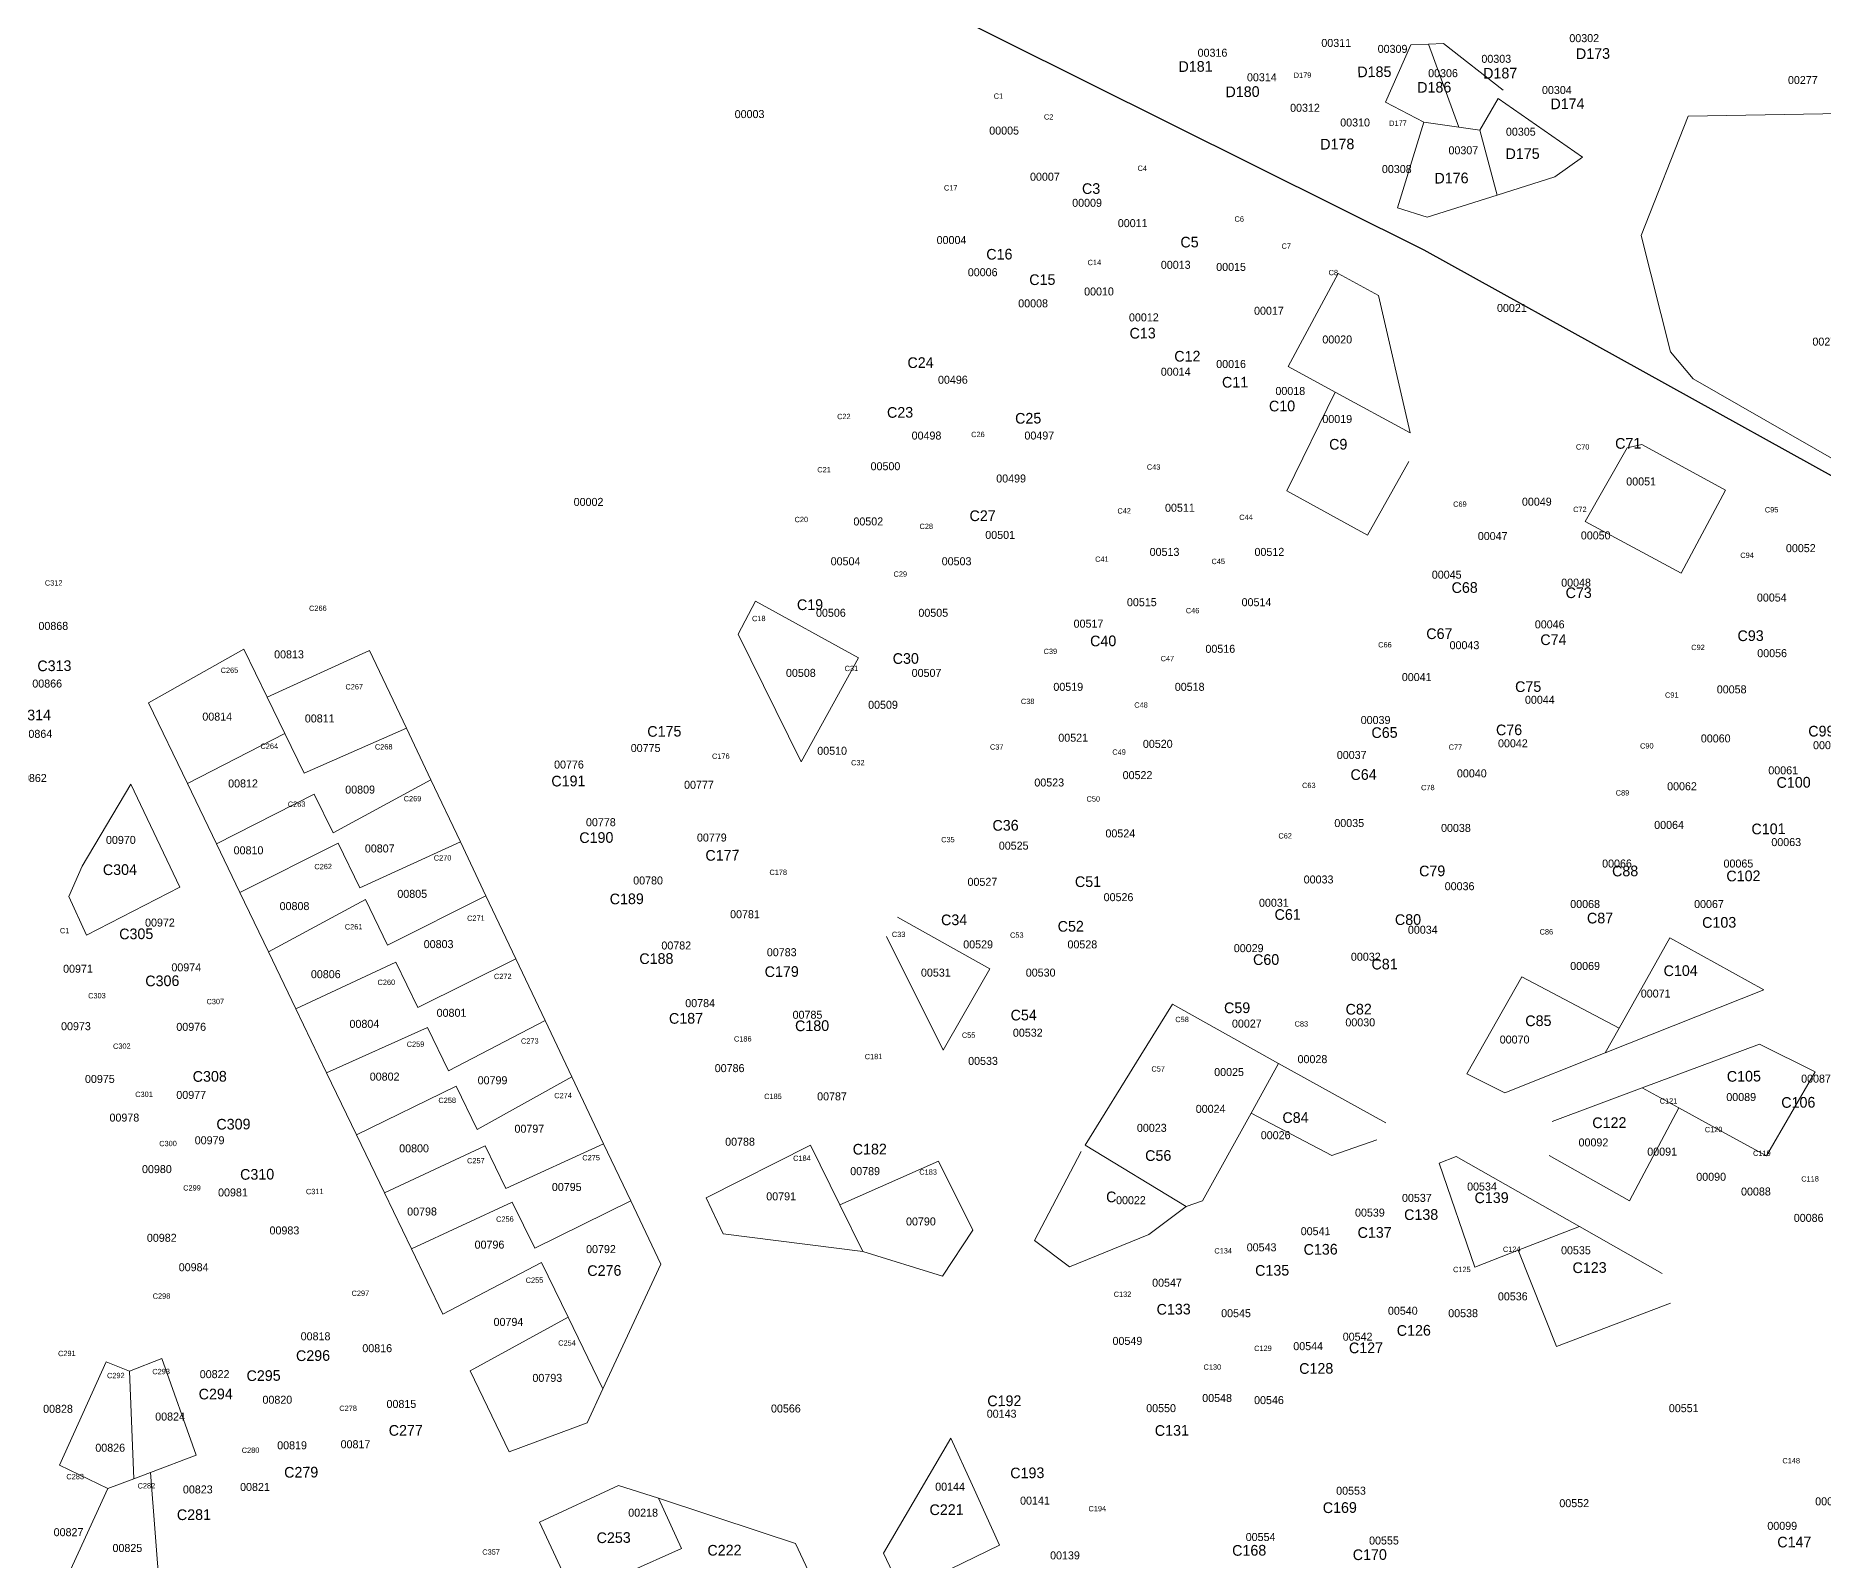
# Model space of a CAD drawing. Header units: metres. Extents: x 245232 to 248406, y 1633796 to 1637634.
# Drawn here: x 247686.8 to 248022, y 1634321.5 to 1634607.4 of the extents above; entities that cross this region are included whole.
import ezdxf
from ezdxf.enums import TextEntityAlignment as Align

# ---------------------------------------------------------------- set-up
doc = ezdxf.new("R2010")
doc.units = ezdxf.units.M
doc.header["$MEASUREMENT"] = 0
for name, color, linetype in [('historique_numero_parcelle', 7, 'Continuous'), ('limites_sections', 7, 'Continuous'), ('numero_lot', 7, 'Continuous')]:
    doc.layers.add(name, color=color, linetype=linetype)
doc.layers.add('LIMITES_PARCELLES', color=7, linetype='Continuous', lineweight=0, true_color=0xffffff)
doc.styles.add('Style-FANCY', font='FANCY.shx')
doc.styles.add('Style-WORKING', font='WORKING.shx')

msp = doc.modelspace()

# ---------------------------------------------------------------- linework, layer by layer
at = {"layer": 'limites_parcelles'}
for p, q in [((247939.853, 1634594.964), (247944.656, 1634605.662)), ((247944.656, 1634605.662), (247947.941, 1634605.805)), ((247947.941, 1634605.805), (247950.742, 1634605.926)), ((247947.941, 1634605.805), (247953.627, 1634590.248)), ((247950.742, 1634605.926), (247961.92, 1634597.195)), ((247947.091, 1634591.159), (247939.853, 1634594.964)), ((247957.542, 1634589.703), (247961.016, 1634595.648)), ((247961.016, 1634595.648), (247976.803, 1634584.627)), ((247942.143, 1634575.102), (247947.091, 1634591.159)), ((247947.091, 1634591.159), (247953.627, 1634590.248)), ((247987.783, 1634569.943), (247996.647, 1634592.3)), ((247996.647, 1634592.3), (248033.953, 1634592.962)), ((247953.627, 1634590.248), (247957.542, 1634589.703)), ((247957.542, 1634589.703), (247960.827, 1634577.517)), ((247976.803, 1634584.627), (247971.644, 1634580.923)), ((247971.644, 1634580.923), (247960.827, 1634577.517)), ((247960.827, 1634577.517), (247947.699, 1634573.383)), ((247947.699, 1634573.383), (247942.143, 1634575.102)), ((247993.34, 1634548.115), (247987.783, 1634569.943)), ((247921.655, 1634545.364), (247931.014, 1634562.835)), ((247931.014, 1634562.835), (247938.544, 1634558.672)), ((247938.544, 1634558.672), (247944.501, 1634532.963)), ((247997.573, 1634543.088), (247993.34, 1634548.115)), ((247930.45, 1634540.59), (247921.655, 1634545.364)), ((247921.393, 1634522.062), (247930.45, 1634540.59)), ((247944.501, 1634532.963), (247930.45, 1634540.59)), ((248052.342, 1634511.602), (247997.573, 1634543.088)), ((247985.186, 1634530.147), (247987.916, 1634530.732)), ((247987.916, 1634530.732), (248003.632, 1634522.159)), ((247944.259, 1634527.557), (247936.48, 1634513.745)), ((247977.294, 1634516.343), (247985.186, 1634530.147)), ((247936.48, 1634513.745), (247921.393, 1634522.062)), ((248003.632, 1634522.159), (247995.285, 1634506.62)), ((247995.285, 1634506.62), (247977.294, 1634516.343)), ((247818.529, 1634495.172), (247821.741, 1634501.391)), ((247821.741, 1634501.391), (247841.058, 1634490.75)), ((247830.325, 1634471.261), (247818.529, 1634495.172)), ((247707.96, 1634482.314), (247725.824, 1634492.377)), ((247725.824, 1634492.377), (247730.209, 1634483.344)), ((247730.209, 1634483.344), (247749.375, 1634492.128)), ((247749.375, 1634492.128), (247756.29, 1634477.559)), ((247841.058, 1634490.75), (247836.313, 1634482.135)), ((247715.238, 1634467.19), (247707.96, 1634482.314)), ((247730.209, 1634483.344), (247733.499, 1634476.567)), ((247836.313, 1634482.135), (247830.325, 1634471.261)), ((247737.122, 1634469.103), (247756.29, 1634477.559)), ((247756.29, 1634477.559), (247760.898, 1634467.851)), ((247733.499, 1634476.567), (247715.238, 1634467.19)), ((247733.499, 1634476.567), (247737.122, 1634469.103)), ((247695.497, 1634451.701), (247704.626, 1634467.046)), ((247704.626, 1634467.046), (247713.793, 1634447.72)), ((247720.698, 1634455.845), (247715.238, 1634467.19)), ((247742.548, 1634457.926), (247760.898, 1634467.851)), ((247760.898, 1634467.851), (247766.418, 1634456.222)), ((247720.698, 1634455.845), (247739.019, 1634465.195)), ((247739.019, 1634465.195), (247742.548, 1634457.926)), ((247725.076, 1634446.747), (247720.698, 1634455.845)), ((247725.076, 1634446.747), (247743.478, 1634456.012)), ((247743.478, 1634456.012), (247747.549, 1634447.625)), ((247747.549, 1634447.625), (247766.418, 1634456.222)), ((247766.418, 1634456.222), (247771.2, 1634446.145)), ((247692.973, 1634445.97), (247695.497, 1634451.701)), ((247713.793, 1634447.72), (247696.306, 1634438.728)), ((247730.435, 1634435.613), (247725.076, 1634446.747)), ((247696.306, 1634438.728), (247692.973, 1634445.97)), ((247748.599, 1634445.462), (247730.435, 1634435.613)), ((247752.772, 1634436.866), (247748.599, 1634445.462)), ((247771.2, 1634446.145), (247752.772, 1634436.866)), ((247771.2, 1634446.145), (247776.826, 1634434.291)), ((247848.363, 1634442.112), (247865.717, 1634432.449)), ((247856.951, 1634417.216), (247846.31, 1634438.498)), ((247988.787, 1634430.411), (247993.195, 1634438.243)), ((247993.195, 1634438.243), (248010.802, 1634428.523)), ((247735.571, 1634424.939), (247730.435, 1634435.613)), ((247735.571, 1634424.939), (247754.33, 1634433.657)), ((247754.33, 1634433.657), (247758.456, 1634425.158)), ((247758.456, 1634425.158), (247776.826, 1634434.291)), ((247776.826, 1634434.291), (247782.318, 1634422.721)), ((247865.717, 1634432.449), (247860.641, 1634423.628)), ((247955.107, 1634412.78), (247965.435, 1634430.918)), ((247965.435, 1634430.918), (247983.673, 1634421.325)), ((247983.673, 1634421.325), (247988.787, 1634430.411)), ((248010.802, 1634428.523), (247981.065, 1634416.693)), ((247741.34, 1634412.951), (247735.571, 1634424.939)), ((247860.641, 1634423.628), (247856.951, 1634417.216)), ((247893.991, 1634416.239), (247899.909, 1634425.811)), ((247899.909, 1634425.811), (247919.839, 1634414.717)), ((247741.34, 1634412.951), (247760.252, 1634421.457)), ((247760.252, 1634421.457), (247764.192, 1634413.342)), ((247764.192, 1634413.342), (247782.318, 1634422.721)), ((247782.318, 1634422.721), (247787.318, 1634412.187)), ((247983.673, 1634421.325), (247981.065, 1634416.693)), ((247981.065, 1634416.693), (247962.251, 1634409.208)), ((247988.031, 1634410.114), (248010.008, 1634418.337)), ((248010.008, 1634418.337), (248020.428, 1634413.127)), ((247883.55, 1634399.351), (247893.991, 1634416.239)), ((247919.839, 1634414.717), (247914.674, 1634405.373)), ((247919.839, 1634414.717), (247939.916, 1634403.542)), ((247746.953, 1634401.288), (247741.34, 1634412.951)), ((247746.953, 1634401.288), (247765.596, 1634410.451)), ((247765.596, 1634410.451), (247769.551, 1634402.303)), ((247769.551, 1634402.303), (247787.318, 1634412.187)), ((247787.318, 1634412.187), (247793.27, 1634399.647)), ((247962.251, 1634409.208), (247955.107, 1634412.78)), ((247971.114, 1634403.784), (247988.031, 1634410.114)), ((247988.031, 1634410.114), (247994.845, 1634406.381)), ((248020.428, 1634413.127), (248011.322, 1634397.356)), ((247914.674, 1634405.373), (247905.589, 1634388.938)), ((247929.785, 1634397.434), (247914.674, 1634405.373)), ((247994.845, 1634406.381), (247985.602, 1634388.957)), ((248003.623, 1634401.573), (247994.845, 1634406.381)), ((247752.165, 1634390.457), (247746.953, 1634401.288)), ((247938.227, 1634400.398), (247929.785, 1634397.434)), ((248011.322, 1634397.356), (248003.623, 1634401.573)), ((247752.165, 1634390.457), (247771.035, 1634399.245)), ((247771.035, 1634399.245), (247774.921, 1634391.242)), ((247774.921, 1634391.242), (247793.27, 1634399.647)), ((247793.27, 1634399.647), (247798.353, 1634388.937)), ((247812.523, 1634389.514), (247832.073, 1634399.393)), ((247832.073, 1634399.393), (247837.573, 1634388.187)), ((247874.092, 1634381.506), (247882.823, 1634398.175)), ((247902.508, 1634387.856), (247883.55, 1634399.351)), ((247949.968, 1634395.986), (247953.149, 1634397.223)), ((247953.149, 1634397.223), (247976.225, 1634384.118)), ((247985.602, 1634388.957), (247970.585, 1634397.434)), ((247837.573, 1634388.187), (247856.077, 1634396.384)), ((247856.077, 1634396.384), (247862.503, 1634383.411)), ((247956.646, 1634376.518), (247949.968, 1634395.986)), ((247757.227, 1634379.938), (247752.165, 1634390.457)), ((247757.227, 1634379.938), (247776.15, 1634388.71)), ((247776.15, 1634388.71), (247780.352, 1634380.055)), ((247780.352, 1634380.055), (247798.353, 1634388.937)), ((247798.353, 1634388.937), (247803.977, 1634377.088)), ((247815.671, 1634382.776), (247812.523, 1634389.514)), ((247837.573, 1634388.187), (247841.865, 1634379.443)), ((247902.508, 1634387.856), (247895.523, 1634382.618)), ((247905.589, 1634388.938), (247902.508, 1634387.856)), ((247862.503, 1634383.411), (247856.788, 1634374.839)), ((247964.749, 1634379.663), (247976.225, 1634384.118)), ((247976.225, 1634384.118), (247991.726, 1634375.315)), ((247763.114, 1634367.707), (247757.227, 1634379.938)), ((247841.865, 1634379.443), (247815.671, 1634382.776)), ((247880.6, 1634376.585), (247874.092, 1634381.506)), ((247895.523, 1634382.618), (247880.6, 1634376.585)), ((247781.644, 1634377.392), (247763.114, 1634367.707)), ((247786.621, 1634367.14), (247781.644, 1634377.392)), ((247803.977, 1634377.088), (247793.156, 1634353.678)), ((247856.788, 1634374.839), (247841.865, 1634379.443)), ((247964.749, 1634379.663), (247956.646, 1634376.518)), ((247971.943, 1634361.618), (247964.749, 1634379.663)), ((247993.313, 1634369.759), (247971.943, 1634361.618)), ((247768.229, 1634357.077), (247786.621, 1634367.14)), ((247793.156, 1634353.678), (247786.621, 1634367.14)), ((247691.253, 1634339.347), (247699.988, 1634358.779)), ((247699.988, 1634358.779), (247704.361, 1634356.98)), ((247704.361, 1634356.98), (247710.463, 1634359.369)), ((247705.193, 1634336.822), (247704.361, 1634356.98)), ((247710.463, 1634359.369), (247716.878, 1634341.223)), ((247775.534, 1634341.898), (247768.229, 1634357.077)), ((247793.156, 1634353.678), (247790.219, 1634347.322)), ((247790.219, 1634347.322), (247775.534, 1634341.898)), ((247845.781, 1634322.848), (247858.37, 1634344.448)), ((247858.37, 1634344.448), (247862.412, 1634335.569)), ((247716.878, 1634341.223), (247708.32, 1634338)), ((247700.34, 1634334.994), (247691.253, 1634339.347)), ((247700.34, 1634334.994), (247705.193, 1634336.822)), ((247705.193, 1634336.822), (247708.32, 1634338)), ((247708.32, 1634338), (247710.057, 1634315.366)), ((247692.338, 1634317.551), (247700.34, 1634334.994)), ((247781.223, 1634328.669), (247796.039, 1634335.548)), ((247796.039, 1634335.548), (247803.58, 1634333.167)), ((247803.58, 1634333.167), (247807.875, 1634323.766)), ((247803.58, 1634333.167), (247823.015, 1634326.755)), ((247862.412, 1634335.569), (247867.494, 1634324.402)), ((247787.769, 1634314.734), (247781.223, 1634328.669)), ((247823.015, 1634326.755), (247829.245, 1634324.7)), ((247807.875, 1634323.766), (247787.769, 1634314.734)), ((247829.245, 1634324.7), (247832.119, 1634318.563)), ((247849.255, 1634315.508), (247845.781, 1634322.848)), ((247867.494, 1634324.402), (247849.255, 1634315.508))]:
    msp.add_line(p, q, dxfattribs=at)
at = {"layer": 'limites_sections'}
for p, q in [((247788.825, 1634646.123), (247947.046, 1634567.277)), ((247947.046, 1634567.277), (248087.276, 1634489.489))]:
    msp.add_line(p, q, dxfattribs=at)

# ---------------------------------------------------------------- texts
at = {"layer": 'historique_numero_parcelle', "style": 'Style-FANCY'}
for s, p in [('00302', (247977.136, 1634606.944)), ('00316', (247907.437, 1634604.207)), ('00311', (247930.636, 1634606.047)), ('00309', (247941.2, 1634604.93)), ('00306', (247950.662, 1634600.374)), ('00303', (247960.647, 1634603.068)), ('00314', (247916.693, 1634599.608)), ('00304', (247972.005, 1634597.219)), ('00277', (248018.127, 1634599.09)), ('00312', (247924.78, 1634593.89)), ('00003', (247820.638, 1634592.707)), ('00310', (247934.174, 1634591.13)), ('00005', (247868.37, 1634589.613)), ('00305', (247965.246, 1634589.4)), ('00307', (247954.472, 1634585.917)), ('00007', (247876.015, 1634580.96)), ('00308', (247941.99, 1634582.4)), ('00009', (247883.919, 1634576.072)), ('00011', (247892.471, 1634572.261)), ('00004', (247858.505, 1634569.087)), ('00013', (247900.543, 1634564.441)), ('00015', (247910.923, 1634564.047)), ('00006', (247864.346, 1634563.05)), ('00008', (247873.802, 1634557.214)), ('00010', (247886.156, 1634559.447)), ('00012', (247894.565, 1634554.585)), ('00017', (247918.018, 1634555.833)), ('00021', (247963.573, 1634556.353)), ('00020', (247930.825, 1634550.446)), ('00276', (248022.711, 1634550.046)), ('00014', (247900.536, 1634544.4)), ('00016', (247910.923, 1634545.846)), ('00496', (247858.757, 1634542.892)), ('00018', (247922.025, 1634540.786)), ('00019', (247930.828, 1634535.529)), ('00498', (247853.814, 1634532.428)), ('00497', (247874.967, 1634532.428)), ('00500', (247846.118, 1634526.678)), ('00499', (247869.679, 1634524.378)), ('00051', (247987.806, 1634523.822)), ('00002', (247790.447, 1634519.985)), ('00049', (247968.247, 1634520.028)), ('00502', (247842.899, 1634516.329)), ('00511', (247901.325, 1634518.893)), ('00501', (247867.624, 1634513.799)), ('00047', (247959.97, 1634513.589)), ('00050', (247979.291, 1634513.704)), ('00513', (247898.443, 1634510.613)), ('00512', (247918.102, 1634510.613)), ('00052', (248017.743, 1634511.314)), ('00504', (247838.638, 1634508.854)), ('00503', (247859.454, 1634508.855)), ('00045', (247951.347, 1634506.344)), ('00048', (247975.605, 1634504.849)), ('00515', (247894.189, 1634501.184)), ('00514', (247915.68, 1634501.184)), ('00054', (248012.304, 1634502.057)), ('00868', (247690.093, 1634496.736)), ('00506', (247835.886, 1634499.195)), ('00505', (247855.085, 1634499.195)), ('00517', (247884.187, 1634497.159)), ('00046', (247970.661, 1634497.03)), ('00043', (247954.681, 1634493.12)), ('00813', (247734.283, 1634491.401)), ('00516', (247908.904, 1634492.444)), ('00056', (248012.368, 1634491.622)), ('00508', (247830.253, 1634487.926)), ('00507', (247853.82, 1634487.926)), ('00041', (247945.723, 1634487.14)), ('00866', (247688.944, 1634485.927)), ('00519', (247880.393, 1634485.315)), ('00518', (247903.156, 1634485.315)), ('00044', (247968.815, 1634482.886)), ('00058', (248004.781, 1634484.837)), ('00814', (247720.825, 1634479.73)), ('00509', (247845.658, 1634481.947)), ('00864', (247687.098, 1634476.498)), ('00811', (247740.04, 1634479.386)), ('00039', (247938.018, 1634479.091)), ('00775', (247801.147, 1634473.844)), ('00510', (247836.119, 1634473.322)), ('00521', (247881.318, 1634475.771)), ('00520', (247897.175, 1634474.621)), ('00042', (247963.764, 1634474.721)), ('00060', (248001.791, 1634475.638)), ('00059', (248022.83, 1634474.373)), ('00776', (247786.776, 1634470.739)), ('00037', (247933.535, 1634472.537)), ('00061', (248014.446, 1634469.658)), ('00862', (247686.07, 1634468.219)), ('00812', (247725.661, 1634467.196)), ('00809', (247747.616, 1634466.047)), ('00777', (247811.149, 1634466.945)), ('00523', (247876.826, 1634467.377)), ('00522', (247893.381, 1634468.757)), ('00040', (247956.061, 1634469.087)), ('00062', (247995.468, 1634466.669)), ('00778', (247792.755, 1634459.93)), ('00035', (247933.075, 1634459.773)), ('00064', (247993.047, 1634459.424)), ('00970', (247702.755, 1634456.607)), ('00779', (247813.563, 1634457.055)), ('00524', (247890.155, 1634457.832)), ('00038', (247953.079, 1634458.853)), ('00063', (248015.012, 1634456.204)), ('00810', (247726.695, 1634454.662)), ('00807', (247751.295, 1634455.008)), ('00525', (247870.158, 1634455.533)), ('00066', (247983.282, 1634452.18)), ('00065', (248006.045, 1634452.18)), ('00805', (247757.388, 1634446.499)), ('00780', (247801.607, 1634449.006)), ('00527', (247864.295, 1634448.748)), ('00033', (247927.327, 1634449.194)), ('00036', (247953.768, 1634447.929)), ('00808', (247735.315, 1634444.199)), ('00781', (247819.779, 1634442.681)), ('00526', (247889.817, 1634445.873)), ('00031', (247918.942, 1634444.823)), ('00068', (247977.304, 1634444.59)), ('00067', (248000.527, 1634444.59)), ('00972', (247710.084, 1634441.112)), ('00034', (247946.864, 1634439.764)), ('00803', (247762.332, 1634437.069)), ('00782', (247806.895, 1634436.817)), ('00529', (247863.49, 1634437.019)), ('00528', (247883.034, 1634437.019)), ('00029', (247914.22, 1634436.315)), ('00974', (247715.021, 1634432.717)), ('00783', (247826.669, 1634435.552)), ('00032', (247936.179, 1634434.705)), ('00069', (247977.304, 1634432.976)), ('00971', (247694.716, 1634432.458)), ('00806', (247741.178, 1634431.435)), ('00531', (247855.566, 1634431.729)), ('00530', (247875.217, 1634431.73)), ('00784', (247811.372, 1634426.007)), ('00071', (247990.533, 1634427.801)), ('00801', (247764.754, 1634424.19)), ('00785', (247831.498, 1634423.823)), ('00973', (247694.334, 1634421.678)), ('00976', (247715.947, 1634421.563)), ('00804', (247748.414, 1634422.12)), ('00532', (247872.802, 1634420.46)), ('00027', (247913.876, 1634422.171)), ('00030', (247935.144, 1634422.401)), ('00070', (247964.083, 1634419.177)), ('00786', (247816.897, 1634413.818)), ('00533', (247864.41, 1634415.171)), ('00025', (247910.542, 1634413.086)), ('00028', (247926.177, 1634415.501)), ('00975', (247698.818, 1634411.789)), ('00802', (247752.215, 1634412.231)), ('00799', (247772.448, 1634411.541)), ('00087', (248020.595, 1634411.845)), ('00977', (247715.947, 1634408.799)), ('00787', (247836.096, 1634408.529)), ('00024', (247907.086, 1634406.187)), ('00089', (248006.57, 1634408.395)), ('00978', (247703.416, 1634404.545)), ('00797', (247779.346, 1634402.457)), ('00023', (247896.056, 1634402.622)), ('00979', (247719.396, 1634400.29)), ('00788', (247818.852, 1634400.02)), ('00026', (247919.279, 1634401.242)), ('00092', (247978.863, 1634399.886)), ('00800', (247757.733, 1634398.777)), ('00091', (247991.747, 1634398.16)), ('00980', (247709.509, 1634394.885)), ('00789', (247842.304, 1634394.5)), ('00090', (248000.936, 1634393.446)), ('00981', (247723.773, 1634390.515)), ('00795', (247786.359, 1634391.533)), ('00791', (247826.562, 1634389.785)), ('00022', (247892.147, 1634389.053)), ('00537', (247945.754, 1634389.486)), ('00534', (247957.966, 1634391.622)), ('00088', (248009.329, 1634390.686)), ('00798', (247759.227, 1634386.933)), ('00539', (247936.951, 1634386.726)), ('00086', (248019.216, 1634385.742)), ('00983', (247733.422, 1634383.386)), ('00790', (247852.766, 1634385.071)), ('00541', (247926.771, 1634383.243)), ('00982', (247710.429, 1634382.006)), ('00796', (247771.874, 1634380.723)), ('00792', (247792.774, 1634379.885)), ('00543', (247916.644, 1634380.221)), ('00535', (247975.579, 1634379.663)), ('00984', (247716.4, 1634376.487)), ('00547', (247898.907, 1634373.584)), ('00536', (247963.738, 1634371.022)), ('00794', (247775.431, 1634366.234)), ('00545', (247911.849, 1634367.868)), ('00540', (247943.119, 1634368.328)), ('00538', (247954.426, 1634367.868)), ('00818', (247739.261, 1634363.537)), ('00549', (247891.484, 1634362.677)), ('00542', (247934.645, 1634363.465)), ('00816', (247750.823, 1634361.303)), ('00544', (247925.375, 1634361.691)), ('00822', (247720.337, 1634356.441)), ('00793', (247782.715, 1634355.737)), ('00828', (247690.972, 1634349.936)), ('00820', (247732.097, 1634351.644)), ('00815', (247755.356, 1634350.855)), ('00566', (247827.444, 1634349.999)), ('00143', (247867.901, 1634349.021)), ('00550', (247897.797, 1634350.061)), ('00548', (247908.301, 1634351.966)), ('00546', (247918.024, 1634351.572)), ('00551', (247995.792, 1634350.06)), ('00824', (247711.987, 1634348.49)), ('00826', (247700.761, 1634342.642)), ('00819', (247734.859, 1634343.101)), ('00817', (247746.75, 1634343.298)), ('00144', (247858.237, 1634335.338)), ('00823', (247717.184, 1634334.822)), ('00821', (247727.9, 1634335.282)), ('00141', (247874.147, 1634332.721)), ('00553', (247933.412, 1634334.578)), ('00552', (247975.263, 1634332.249)), ('00097', (248023.231, 1634332.598)), ('00218', (247800.682, 1634330.462)), ('00827', (247692.943, 1634326.806)), ('00554', (247916.456, 1634325.904)), ('00099', (248014.263, 1634327.998)), ('00825', (247703.98, 1634323.849)), ('00139', (247879.778, 1634322.458)), ('00555', (247939.587, 1634325.247))]:
    msp.add_text(s, height=1.5, rotation=0.1323, dxfattribs=at).set_placement(p, align=Align.MIDDLE_CENTER)
at = {"layer": 'numero_lot', "linetype": 'Continuous'}
for s, height, style, p in [('D173', 2, 'Style-WORKING', (247975.593, 1634603.016)), ('D181', 2, 'Style-WORKING', (247901.076, 1634600.607)), ('D185', 2, 'Style-WORKING', (247934.601, 1634599.605)), ('D187', 2, 'Style-WORKING', (247958.198, 1634599.353)), ('D180', 2, 'Style-WORKING', (247909.882, 1634595.87)), ('D179', 1, 'Style-FANCY', (247922.671, 1634599.485)), ('D186', 2, 'Style-WORKING', (247945.829, 1634596.71)), ('C1', 1, 'Style-WORKING', (247866.424, 1634595.566)), ('D174', 2, 'Style-WORKING', (247970.807, 1634593.611)), ('C2', 1, 'Style-FANCY', (247875.841, 1634591.668)), ('D177', 1, 'Style-FANCY', (247940.571, 1634590.483)), ('D178', 2, 'Style-WORKING', (247927.651, 1634586.055)), ('D175', 2, 'Style-WORKING', (247962.396, 1634584.255)), ('C4', 1, 'Style-FANCY', (247893.39, 1634582.047)), ('D176', 2, 'Style-WORKING', (247949.061, 1634579.681)), ('C17', 1, 'Style-WORKING', (247857.087, 1634578.368)), ('C3', 2, 'Style-WORKING', (247882.978, 1634577.72)), ('C6', 1, 'Style-WORKING', (247911.576, 1634572.522)), ('C16', 2, 'Style-WORKING', (247865.035, 1634565.408)), ('C5', 2, 'Style-WORKING', (247901.431, 1634567.689)), ('C7', 1, 'Style-WORKING', (247920.396, 1634567.442)), ('C14', 1, 'Style-FANCY', (247884.031, 1634564.371)), ('C15', 2, 'Style-WORKING', (247873.092, 1634560.645)), ('C8', 1, 'Style-WORKING', (247929.215, 1634562.48)), ('C13', 2, 'Style-WORKING', (247891.898, 1634550.605)), ('C12', 2, 'Style-WORKING', (247900.284, 1634546.285)), ('C24', 2, 'Style-WORKING', (247850.254, 1634545.086)), ('C11', 2, 'Style-WORKING', (247909.23, 1634541.409)), ('C23', 2, 'Style-WORKING', (247846.418, 1634535.75)), ('C10', 2, 'Style-WORKING', (247918.036, 1634536.95)), ('C22', 1, 'Style-WORKING', (247837.056, 1634535.494)), ('C25', 2, 'Style-WORKING', (247870.434, 1634534.653)), ('C26', 1, 'Style-WORKING', (247862.19, 1634532.129)), ('C9', 2, 'Style-WORKING', (247929.316, 1634529.781)), ('C70', 1, 'Style-FANCY', (247975.587, 1634529.786)), ('C71', 2, 'Style-WORKING', (247982.944, 1634529.946)), ('C21', 1, 'Style-WORKING', (247833.342, 1634525.516)), ('C43', 1, 'Style-WORKING', (247895.137, 1634526.017)), ('C20', 1, 'Style-WORKING', (247829.088, 1634516.178)), ('C27', 2, 'Style-WORKING', (247861.894, 1634516.381)), ('C42', 1, 'Style-WORKING', (247889.62, 1634517.8)), ('C44', 1, 'Style-WORKING', (247912.451, 1634516.593)), ('C69', 1, 'Style-FANCY', (247952.559, 1634519.056)), ('C72', 1, 'Style-FANCY', (247975.062, 1634518.072)), ('C95', 1, 'Style-FANCY', (248011.007, 1634518.003)), ('C28', 1, 'Style-WORKING', (247852.51, 1634514.893)), ('C94', 1, 'Style-FANCY', (248006.411, 1634509.47)), ('C41', 1, 'Style-WORKING', (247885.439, 1634508.74)), ('C45', 1, 'Style-WORKING', (247907.252, 1634508.318)), ('C312', 1, 'Style-FANCY', (247688.513, 1634504.29)), ('C29', 1, 'Style-WORKING', (247847.64, 1634505.941)), ('C68', 2, 'Style-WORKING', (247952.274, 1634502.906)), ('C73', 2, 'Style-WORKING', (247973.656, 1634501.943)), ('C266', 1, 'Style-WORKING', (247738.049, 1634499.53)), ('C19', 2, 'Style-WORKING', (247829.533, 1634499.697)), ('C18', 1, 'Style-WORKING', (247821.104, 1634497.616)), ('C46', 1, 'Style-WORKING', (247902.444, 1634499.095)), ('C40', 2, 'Style-WORKING', (247884.496, 1634492.9)), ('C66', 1, 'Style-FANCY', (247938.504, 1634492.688)), ('C67', 2, 'Style-WORKING', (247947.536, 1634494.261)), ('C74', 2, 'Style-WORKING', (247968.918, 1634493.137)), ('C93', 2, 'Style-WORKING', (248005.89, 1634493.88)), ('C313', 2, 'Style-WORKING', (247687.108, 1634488.238)), ('C30', 2, 'Style-WORKING', (247847.482, 1634489.604)), ('C39', 1, 'Style-FANCY', (247875.778, 1634491.449)), ('C47', 1, 'Style-WORKING', (247897.721, 1634490.101)), ('C92', 1, 'Style-FANCY', (247997.209, 1634492.193)), ('C265', 1, 'Style-FANCY', (247721.471, 1634487.904)), ('C31', 1, 'Style-WORKING', (247838.47, 1634488.255)), ('C267', 1, 'Style-WORKING', (247744.868, 1634484.812)), ('C75', 2, 'Style-WORKING', (247964.181, 1634484.33)), ('C91', 1, 'Style-FANCY', (247992.287, 1634483.262)), ('C314', 2, 'Style-WORKING', (247683.276, 1634479.001)), ('C38', 1, 'Style-WORKING', (247871.522, 1634482.081)), ('C48', 1, 'Style-WORKING', (247892.78, 1634481.393)), ('C175', 2, 'Style-WORKING', (247801.474, 1634475.943)), ('C65', 2, 'Style-WORKING', (247937.25, 1634475.718)), ('C76', 2, 'Style-WORKING', (247960.602, 1634476.223)), ('C99', 2, 'Style-WORKING', (248019.156, 1634475.985)), ('C264', 1, 'Style-FANCY', (247728.94, 1634473.675)), ('C268', 1, 'Style-WORKING', (247750.398, 1634473.55)), ('C37', 1, 'Style-WORKING', (247865.719, 1634473.529)), ('C49', 1, 'Style-WORKING', (247888.663, 1634472.572)), ('C77', 1, 'Style-FANCY', (247951.725, 1634473.506)), ('C90', 1, 'Style-FANCY', (247987.609, 1634473.729)), ('C176', 1, 'Style-WORKING', (247813.603, 1634471.796)), ('C32', 1, 'Style-WORKING', (247839.676, 1634470.578)), ('C191', 2, 'Style-WORKING', (247783.484, 1634466.627)), ('C63', 1, 'Style-FANCY', (247924.235, 1634466.323)), ('C64', 2, 'Style-WORKING', (247933.323, 1634467.842)), ('C78', 1, 'Style-FANCY', (247946.547, 1634465.919)), ('C100', 2, 'Style-WORKING', (248013.208, 1634466.368)), ('C263', 1, 'Style-FANCY', (247734.062, 1634462.8)), ('C269', 1, 'Style-WORKING', (247755.797, 1634463.826)), ('C50', 1, 'Style-FANCY', (247883.827, 1634463.784)), ('C89', 1, 'Style-FANCY', (247983.05, 1634464.921)), ('C36', 2, 'Style-WORKING', (247866.194, 1634458.324)), ('C190', 2, 'Style-WORKING', (247788.722, 1634456.026)), ('C35', 1, 'Style-FANCY', (247856.562, 1634456.151)), ('C62', 1, 'Style-FANCY', (247919.802, 1634456.861)), ('C101', 2, 'Style-WORKING', (248008.502, 1634457.657)), ('C270', 1, 'Style-WORKING', (247761.432, 1634452.721)), ('C177', 2, 'Style-WORKING', (247812.368, 1634452.7)), ('C304', 2, 'Style-WORKING', (247699.392, 1634450.008)), ('C262', 1, 'Style-WORKING', (247739.042, 1634451.103)), ('C178', 1, 'Style-WORKING', (247824.368, 1634450.026)), ('C79', 2, 'Style-WORKING', (247946.183, 1634449.772)), ('C88', 2, 'Style-WORKING', (247982.364, 1634449.76)), ('C102', 2, 'Style-WORKING', (248003.798, 1634448.833)), ('C51', 2, 'Style-WORKING', (247881.652, 1634447.766)), ('C189', 2, 'Style-WORKING', (247794.426, 1634444.529)), ('C61', 2, 'Style-WORKING', (247919.088, 1634441.604)), ('C305', 2, 'Style-WORKING', (247702.455, 1634437.97)), ('C261', 1, 'Style-WORKING', (247744.752, 1634439.806)), ('C271', 1, 'Style-WORKING', (247767.676, 1634441.421)), ('C34', 2, 'Style-WORKING', (247856.552, 1634440.605)), ('C52', 2, 'Style-WORKING', (247878.418, 1634439.392)), ('C80', 2, 'Style-WORKING', (247941.653, 1634440.649)), ('C87', 2, 'Style-WORKING', (247977.658, 1634440.937)), ('C103', 2, 'Style-WORKING', (247999.255, 1634440.112)), ('C33', 1, 'Style-FANCY', (247847.319, 1634438.391)), ('C53', 1, 'Style-FANCY', (247869.481, 1634438.251)), ('C86', 1, 'Style-FANCY', (247968.777, 1634438.863)), ('C188', 2, 'Style-WORKING', (247799.981, 1634433.33)), ('C60', 2, 'Style-WORKING', (247915.047, 1634433.148)), ('C81', 2, 'Style-WORKING', (247937.262, 1634432.307)), ('C306', 2, 'Style-WORKING', (247707.346, 1634429.162)), ('C260', 1, 'Style-WORKING', (247750.891, 1634429.401)), ('C272', 1, 'Style-WORKING', (247772.716, 1634430.508)), ('C179', 2, 'Style-WORKING', (247823.48, 1634430.892)), ('C104', 2, 'Style-WORKING', (247992.03, 1634431.07)), ('C303', 1, 'Style-FANCY', (247696.624, 1634426.885)), ('C307', 1, 'Style-FANCY', (247718.823, 1634425.794)), ('C187', 2, 'Style-WORKING', (247805.536, 1634422.132)), ('C54', 2, 'Style-WORKING', (247869.592, 1634422.752)), ('C58', 1, 'Style-WORKING', (247900.475, 1634422.438)), ('C59', 2, 'Style-WORKING', (247909.613, 1634424.107)), ('C82', 2, 'Style-WORKING', (247932.407, 1634423.849)), ('C85', 2, 'Style-WORKING', (247966.098, 1634421.678)), ('C180', 2, 'Style-WORKING', (247829.178, 1634420.744)), ('C55', 1, 'Style-FANCY', (247860.452, 1634419.489)), ('C83', 1, 'Style-WORKING', (247922.834, 1634421.603)), ('C302', 1, 'Style-FANCY', (247701.292, 1634417.427)), ('C259', 1, 'Style-WORKING', (247756.356, 1634417.789)), ('C273', 1, 'Style-WORKING', (247777.78, 1634418.389)), ('C186', 1, 'Style-FANCY', (247817.717, 1634418.787)), ('C308', 2, 'Style-WORKING', (247716.234, 1634411.245)), ('C181', 1, 'Style-WORKING', (247842.237, 1634415.477)), ('C57', 1, 'Style-WORKING', (247895.988, 1634413.158)), ('C105', 2, 'Style-WORKING', (248003.882, 1634411.263)), ('C301', 1, 'Style-WORKING', (247705.458, 1634408.395)), ('C258', 1, 'Style-FANCY', (247762.301, 1634407.266)), ('C274', 1, 'Style-WORKING', (247784.027, 1634408.161)), ('C185', 1, 'Style-WORKING', (247823.378, 1634408.011)), ('C121', 1, 'Style-WORKING', (247991.291, 1634407.153)), ('C106', 2, 'Style-WORKING', (248014.09, 1634406.367)), ('C309', 2, 'Style-WORKING', (247720.677, 1634402.286)), ('C84', 2, 'Style-WORKING', (247920.555, 1634403.523)), ('C122', 2, 'Style-WORKING', (247978.664, 1634402.563)), ('C300', 1, 'Style-FANCY', (247709.956, 1634399.169)), ('C120', 1, 'Style-FANCY', (247999.755, 1634401.794)), ('C257', 1, 'Style-FANCY', (247767.673, 1634395.95)), ('C275', 1, 'Style-WORKING', (247789.29, 1634396.506)), ('C184', 1, 'Style-WORKING', (247828.805, 1634396.418)), ('C182', 2, 'Style-WORKING', (247839.991, 1634397.6)), ('C56', 2, 'Style-WORKING', (247894.822, 1634396.411)), ('C119', 1, 'Style-FANCY', (248008.793, 1634397.345)), ('C310', 2, 'Style-WORKING', (247725.121, 1634392.88)), ('C183', 1, 'Style-WORKING', (247852.471, 1634393.824)), ('C118', 1, 'Style-FANCY', (248017.832, 1634392.54)), ('C299', 1, 'Style-WORKING', (247714.445, 1634390.854)), ('C311', 1, 'Style-WORKING', (247737.469, 1634390.172)), ('C139', 2, 'Style-WORKING', (247956.582, 1634388.495)), ('C138', 2, 'Style-WORKING', (247943.374, 1634385.327)), ('C256', 1, 'Style-WORKING', (247773.114, 1634384.995)), ('C137', 2, 'Style-WORKING', (247934.652, 1634381.975)), ('C134', 1, 'Style-FANCY', (247907.793, 1634379.054)), ('C136', 2, 'Style-WORKING', (247924.527, 1634378.814)), ('C124', 1, 'Style-FANCY', (247961.902, 1634379.346)), ('C276', 2, 'Style-WORKING', (247790.223, 1634374.84)), ('C135', 2, 'Style-WORKING', (247915.438, 1634374.874)), ('C125', 1, 'Style-FANCY', (247952.545, 1634375.554)), ('C123', 2, 'Style-WORKING', (247974.953, 1634375.386)), ('C255', 1, 'Style-WORKING', (247778.664, 1634373.545)), ('C298', 1, 'Style-FANCY', (247708.731, 1634370.566)), ('C297', 1, 'Style-FANCY', (247746.02, 1634371.095)), ('C132', 1, 'Style-FANCY', (247888.919, 1634370.904)), ('C133', 2, 'Style-WORKING', (247896.968, 1634367.587)), ('C126', 2, 'Style-WORKING', (247941.993, 1634363.615)), ('C291', 1, 'Style-FANCY', (247690.984, 1634359.81)), ('C296', 2, 'Style-WORKING', (247735.606, 1634358.888)), ('C254', 1, 'Style-FANCY', (247784.766, 1634361.781)), ('C129', 1, 'Style-FANCY', (247915.249, 1634360.765)), ('C127', 2, 'Style-WORKING', (247933.031, 1634360.355)), ('C292', 1, 'Style-FANCY', (247700.169, 1634355.667)), ('C293', 1, 'Style-FANCY', (247708.663, 1634356.416)), ('C295', 2, 'Style-WORKING', (247726.334, 1634355.142)), ('C130', 1, 'Style-FANCY', (247905.763, 1634357.251)), ('C128', 2, 'Style-WORKING', (247923.701, 1634356.485)), ('C294', 2, 'Style-WORKING', (247717.357, 1634351.691)), ('C278', 1, 'Style-FANCY', (247743.725, 1634349.524)), ('C192', 2, 'Style-WORKING', (247865.225, 1634350.412)), ('C277', 2, 'Style-WORKING', (247752.991, 1634344.88)), ('C131', 2, 'Style-WORKING', (247896.631, 1634344.858)), ('C280', 1, 'Style-FANCY', (247725.425, 1634341.659)), ('C148', 1, 'Style-FANCY', (248014.3, 1634339.695)), ('C283', 1, 'Style-FANCY', (247692.543, 1634336.715)), ('C279', 2, 'Style-WORKING', (247733.383, 1634337.023)), ('C193', 2, 'Style-WORKING', (247869.527, 1634336.897)), ('C282', 1, 'Style-FANCY', (247705.896, 1634334.993)), ('C281', 2, 'Style-WORKING', (247713.272, 1634329.068)), ('C221', 2, 'Style-WORKING', (247854.393, 1634330.008)), ('C194', 1, 'Style-WORKING', (247884.188, 1634330.707)), ('C169', 2, 'Style-WORKING', (247928.121, 1634330.386)), ('C253', 2, 'Style-WORKING', (247791.974, 1634324.756)), ('C357', 1, 'Style-WORKING', (247770.53, 1634322.575)), ('C222', 2, 'Style-WORKING', (247812.748, 1634322.406)), ('C168', 2, 'Style-WORKING', (247911.131, 1634322.374)), ('C170', 2, 'Style-WORKING', (247933.743, 1634321.568)), ('C147', 2, 'Style-WORKING', (248013.347, 1634323.941))]:
    msp.add_text(s, height=height, rotation=0.51224, dxfattribs=dict(at, style=style)).set_placement(p)
at = {"layer": 'numero_lot', "linetype": 'Continuous', "style": 'Style-WORKING'}
for s, height, p in [('C1', 1, (247692.216, 1634439.602)), ('C', 2, (247888.458, 1634389.673))]:
    msp.add_text(s, height=height, rotation=0.51224, dxfattribs=at).set_placement(p, align=Align.MIDDLE_CENTER)

doc.saveas('drawing.dxf')
